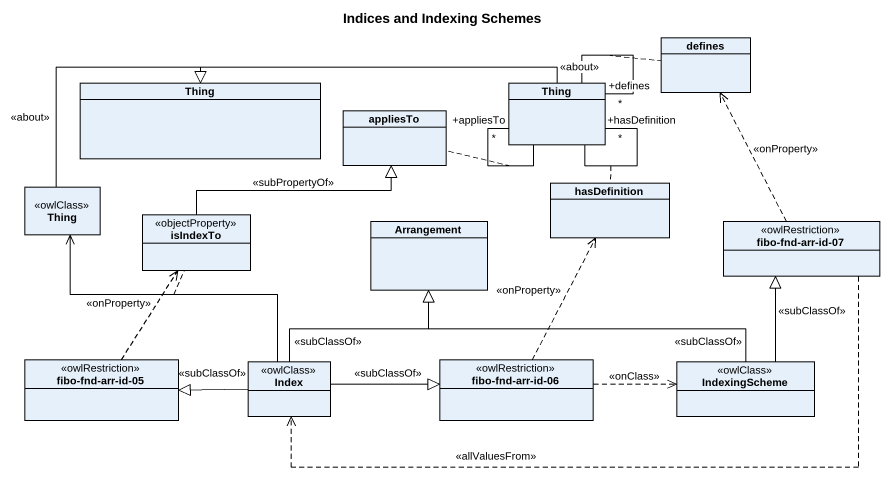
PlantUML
@startuml
title Indices and Indexing Schemes
hide circle
hide empty members
class defines
class Thing
class appliesTo
class "Thing" as Thing_2
class "Thing" as Thing_3 <<owlClass>>
class hasDefinition
class isIndexTo <<objectProperty>>
class Arrangement
class "fibo-fnd-arr-id-07" as fibo_fnd_arr_id_07 <<owlRestriction>>
class "fibo-fnd-arr-id-05" as fibo_fnd_arr_id_05 <<owlRestriction>>
class Index <<owlClass>>
class "fibo-fnd-arr-id-06" as fibo_fnd_arr_id_06 <<owlRestriction>>
class IndexingScheme <<owlClass>>
Thing_2 -left-|> Thing : <<about>>
Thing_2 -- "*\n+appliesTo" Thing_2
(Thing_2, Thing_2) .. appliesTo
Thing_2 -- "+hasDefinition\n*" Thing_2
(Thing_2, Thing_2) .. hasDefinition
Thing_2 -- "+defines\n*" Thing_2
(Thing_2, Thing_2) .. defines
Thing_3 -up-|> Thing : <<about>>
isIndexTo -right-|> appliesTo : <<subPropertyOf>>
fibo_fnd_arr_id_07 .up.> defines : <<onProperty>>
fibo_fnd_arr_id_07 .left.> Index : <<allValuesFrom>>
fibo_fnd_arr_id_05 .up.> isIndexTo : <<onProperty>>
Index -up-> Thing_3
(Index, Thing_3) .. isIndexTo
Index -up-|> Arrangement : <<subClassOf>>
Index -left-|> fibo_fnd_arr_id_05 : <<subClassOf>>
Index -right-|> fibo_fnd_arr_id_06 : <<subClassOf>>
fibo_fnd_arr_id_06 .up.> hasDefinition : <<onProperty>>
fibo_fnd_arr_id_06 .right.> IndexingScheme : <<onClass>>
IndexingScheme -left-|> Arrangement : <<subClassOf>>
IndexingScheme -up-|> fibo_fnd_arr_id_07 : <<subClassOf>>
@enduml
